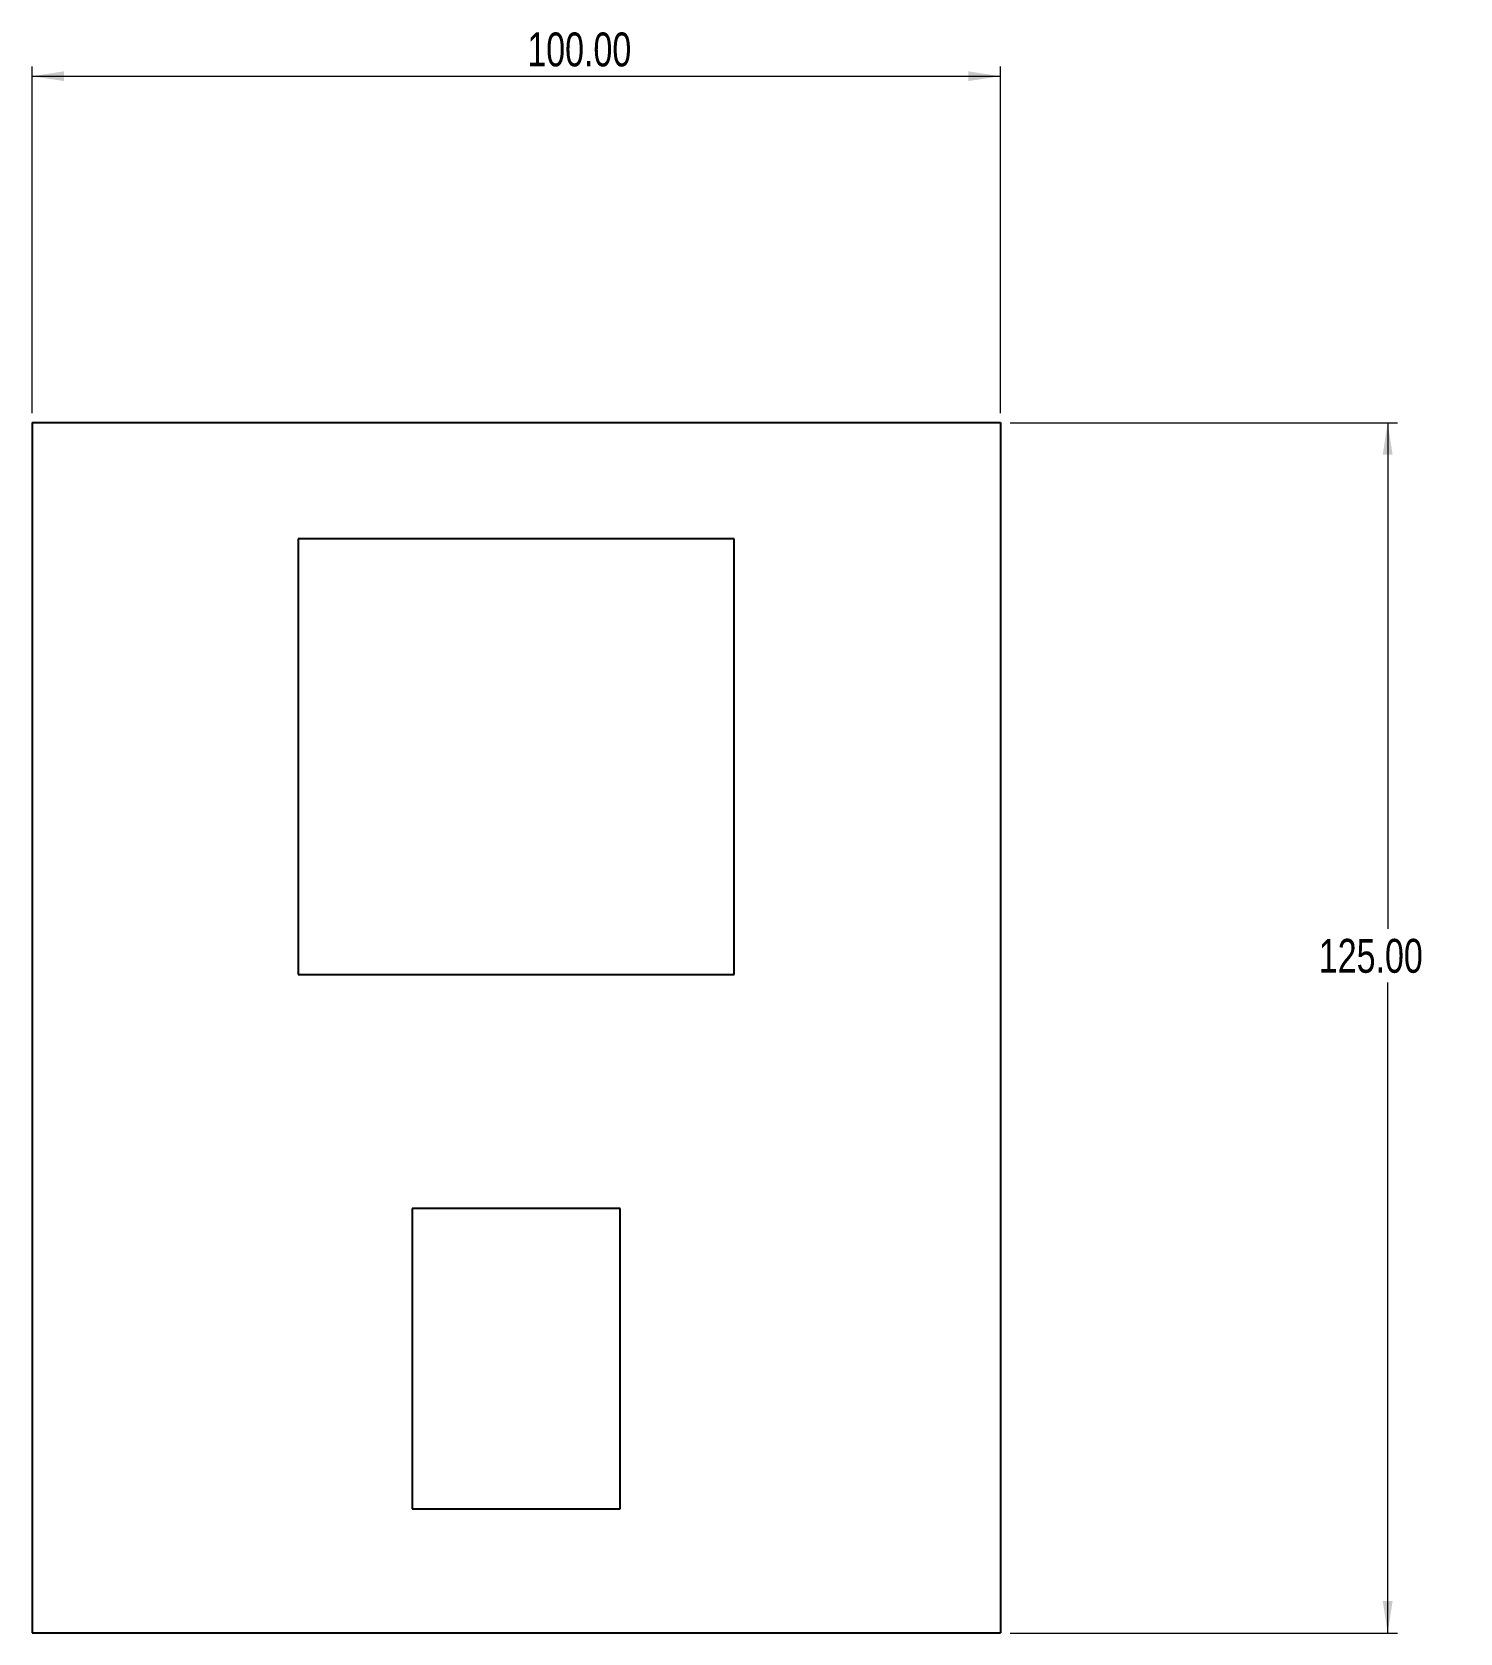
# Model space of a CAD drawing. Header units: millimetres. Extents: x 207 to 354, y 190 to 355.
import ezdxf

# ---------------------------------------------------------------- set-up
doc = ezdxf.new("R2010")
doc.units = ezdxf.units.MM
doc.styles.add('SLDTEXTSTYLE0', font='TXT', dxfattribs={"width": 0.75})
doc.dimstyles.new('SLDDIMSTYLE0', dxfattribs={"dimtxt": 3.5, "dimasz": 3.302, "dimexe": 0, "dimexo": 0.0625, "dimgap": 0.875, "dimtad": 0, "dimtih": 1, "dimtoh": 1, "dimrnd": 1e-09, "dimzin": 4, "dimdsep": 46, "dimtxsty": 'SLDTEXTSTYLE0', "dimsah": 1, "dimcen": 0.09, "dimadec": 0, "dimazin": 1, "dimtfac": 1, "dimtofl": 0, "dimtmove": 0, "dimatfit": 3, "dimfxl": 1, "dimfrac": 2, "dimtolj": 1, "dimtzin": 12, "dimarcsym": 0})
doc.dimstyles.new('SLDDIMSTYLE1', dxfattribs={"dimtxt": 3.5, "dimasz": 3.302, "dimexe": 0, "dimexo": 0.0625, "dimgap": 0.875, "dimtad": 1, "dimrnd": 1e-09, "dimzin": 4, "dimdsep": 46, "dimtxsty": 'SLDTEXTSTYLE0', "dimsah": 1, "dimcen": 0.09, "dimadec": 0, "dimazin": 1, "dimtfac": 1, "dimtofl": 0, "dimtmove": 0, "dimatfit": 3, "dimfxl": 1, "dimfrac": 2, "dimtolj": 1, "dimtzin": 12, "dimarcsym": 0})

# ---------------------------------------------------------------- blocks, each defined once
blk = doc.blocks.new('_D')
at = {"color": 7, "linetype": 'Continuous', "lineweight": 0}
for p, q in [((307.79, 314.7), (347.79, 314.7)), ((346.79, 314.7), (346.79, 262.43)), ((346.79, 189.7), (346.79, 256.88)), ((307.79, 189.7), (347.79, 189.7))]:
    blk.add_line(p, q, dxfattribs=at)
at = {"color": 7, "linetype": 'Continuous', "lineweight": 18}
for points in [[(346.79, 314.7), (346.28, 311.4), (347.3, 311.4)], [(346.79, 189.7), (347.3, 193.01), (346.28, 193.01)]]:
    blk.add_solid(points, dxfattribs=at)
at = {"color": 7, "linetype": 'Continuous', "lineweight": 18, "insert": (339.68, 261.39), "char_height": 3.5, "attachment_point": 1, "style": 'SLDTEXTSTYLE0'}
blk.add_mtext('125.00', dxfattribs=at)
blk = doc.blocks.new('_D_1')
at = {"color": 7, "linetype": 'Continuous', "lineweight": 0}
for p, q in [((206.79, 315.7), (206.79, 351.48)), ((306.79, 315.7), (306.79, 351.48)), ((206.79, 350.48), (306.79, 350.48))]:
    blk.add_line(p, q, dxfattribs=at)
at = {"color": 7, "linetype": 'Continuous', "lineweight": 18}
for points in [[(206.79, 350.48), (210.09, 349.98), (210.09, 350.99)], [(306.79, 350.48), (303.49, 350.99), (303.49, 349.98)]]:
    blk.add_solid(points, dxfattribs=at)
at = {"color": 7, "linetype": 'Continuous', "lineweight": 18, "insert": (257.94, 355), "char_height": 3.5, "attachment_point": 1, "style": 'SLDTEXTSTYLE0'}
blk.add_mtext('100.00', dxfattribs=at)

msp = doc.modelspace()

# ---------------------------------------------------------------- linework, layer by layer
at = {"color": 7, "linetype": 'Continuous', "lineweight": 25}
for p, q in [((206.791, 314.705), (206.791, 189.705)), ((206.791, 314.705), (306.791, 314.705)), ((306.791, 314.705), (306.791, 189.705)), ((234.291, 302.705), (234.291, 257.705)), ((279.291, 302.705), (234.291, 302.705)), ((279.291, 257.705), (279.291, 302.705)), ((234.291, 257.705), (279.291, 257.705)), ((246.041, 233.527), (246.041, 202.527)), ((267.541, 233.527), (246.041, 233.527)), ((267.541, 202.527), (267.541, 233.527)), ((246.041, 202.527), (267.541, 202.527)), ((206.791, 189.705), (306.791, 189.705))]:
    msp.add_line(p, q, dxfattribs=at)

# ---------------------------------------------------------------- dimensions: what is measured, and where the dimension line sits
at = {"color": 7, "linetype": 'Continuous', "lineweight": 18}
dim = msp.add_linear_dim(base=(306.791, 350.484), p1=(206.791, 314.705), p2=(306.791, 314.705), dimstyle='SLDDIMSTYLE1', dxfattribs=at)
dim.commit()
dim.dimension.update_dxf_attribs({"geometry": '_D_1', "text_midpoint": (265.047, 350.484), "dimtype": 160})
dim = msp.add_linear_dim(base=(346.791, 189.705), p1=(306.791, 314.705), p2=(306.791, 189.705), angle=90, dimstyle='SLDDIMSTYLE0', dxfattribs=at)
dim.commit()
dim.dimension.update_dxf_attribs({"geometry": '_D', "text_midpoint": (346.791, 259.656), "dimtype": 160})

doc.saveas('drawing.dxf')
